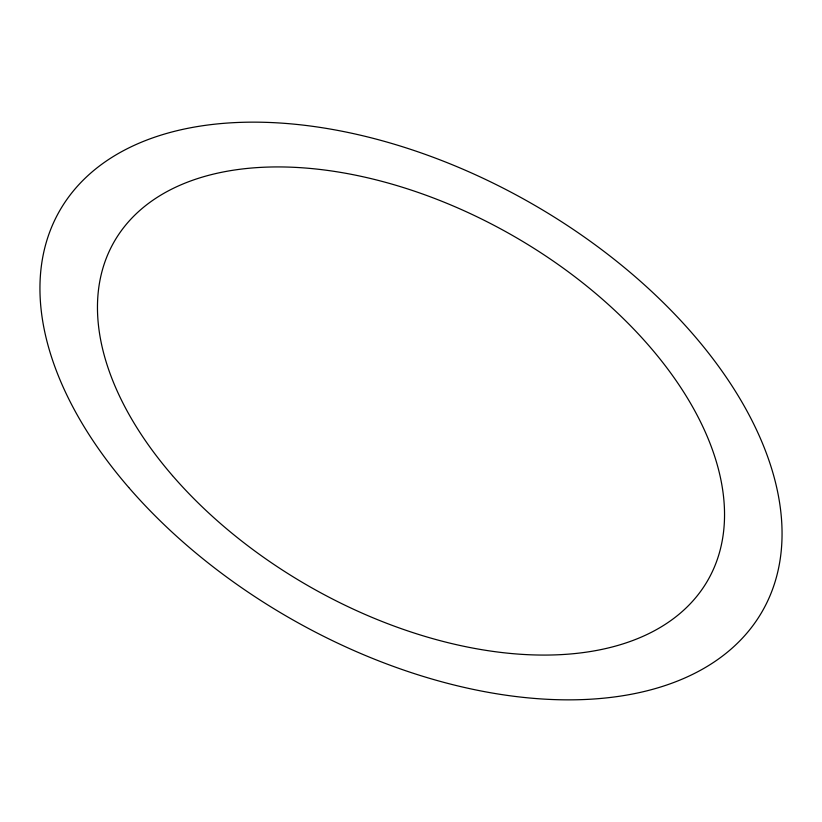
<?xml version="1.0" encoding="UTF-8"?>
<svg xmlns="http://www.w3.org/2000/svg" width="822" height="822" viewBox="0 0 822 822"><rect width="100%" height="100%" fill="white"/><g stroke="black" fill="none" stroke-linecap="round" stroke-linejoin="round"><path stroke-width="1.23" d="M128.725 487.467A404.393 239.973 29.6 0 0 760.71 614.003A404.393 239.973 29.6 0 0 343.565 131.541A404.393 239.973 29.6 0 0 128.725 487.467M172.476 475.609A341.716 202.777 29.6 0 0 706.509 582.531A341.716 202.777 29.6 0 0 354.015 174.86A341.716 202.777 29.6 0 0 172.476 475.609"/></g></svg>
